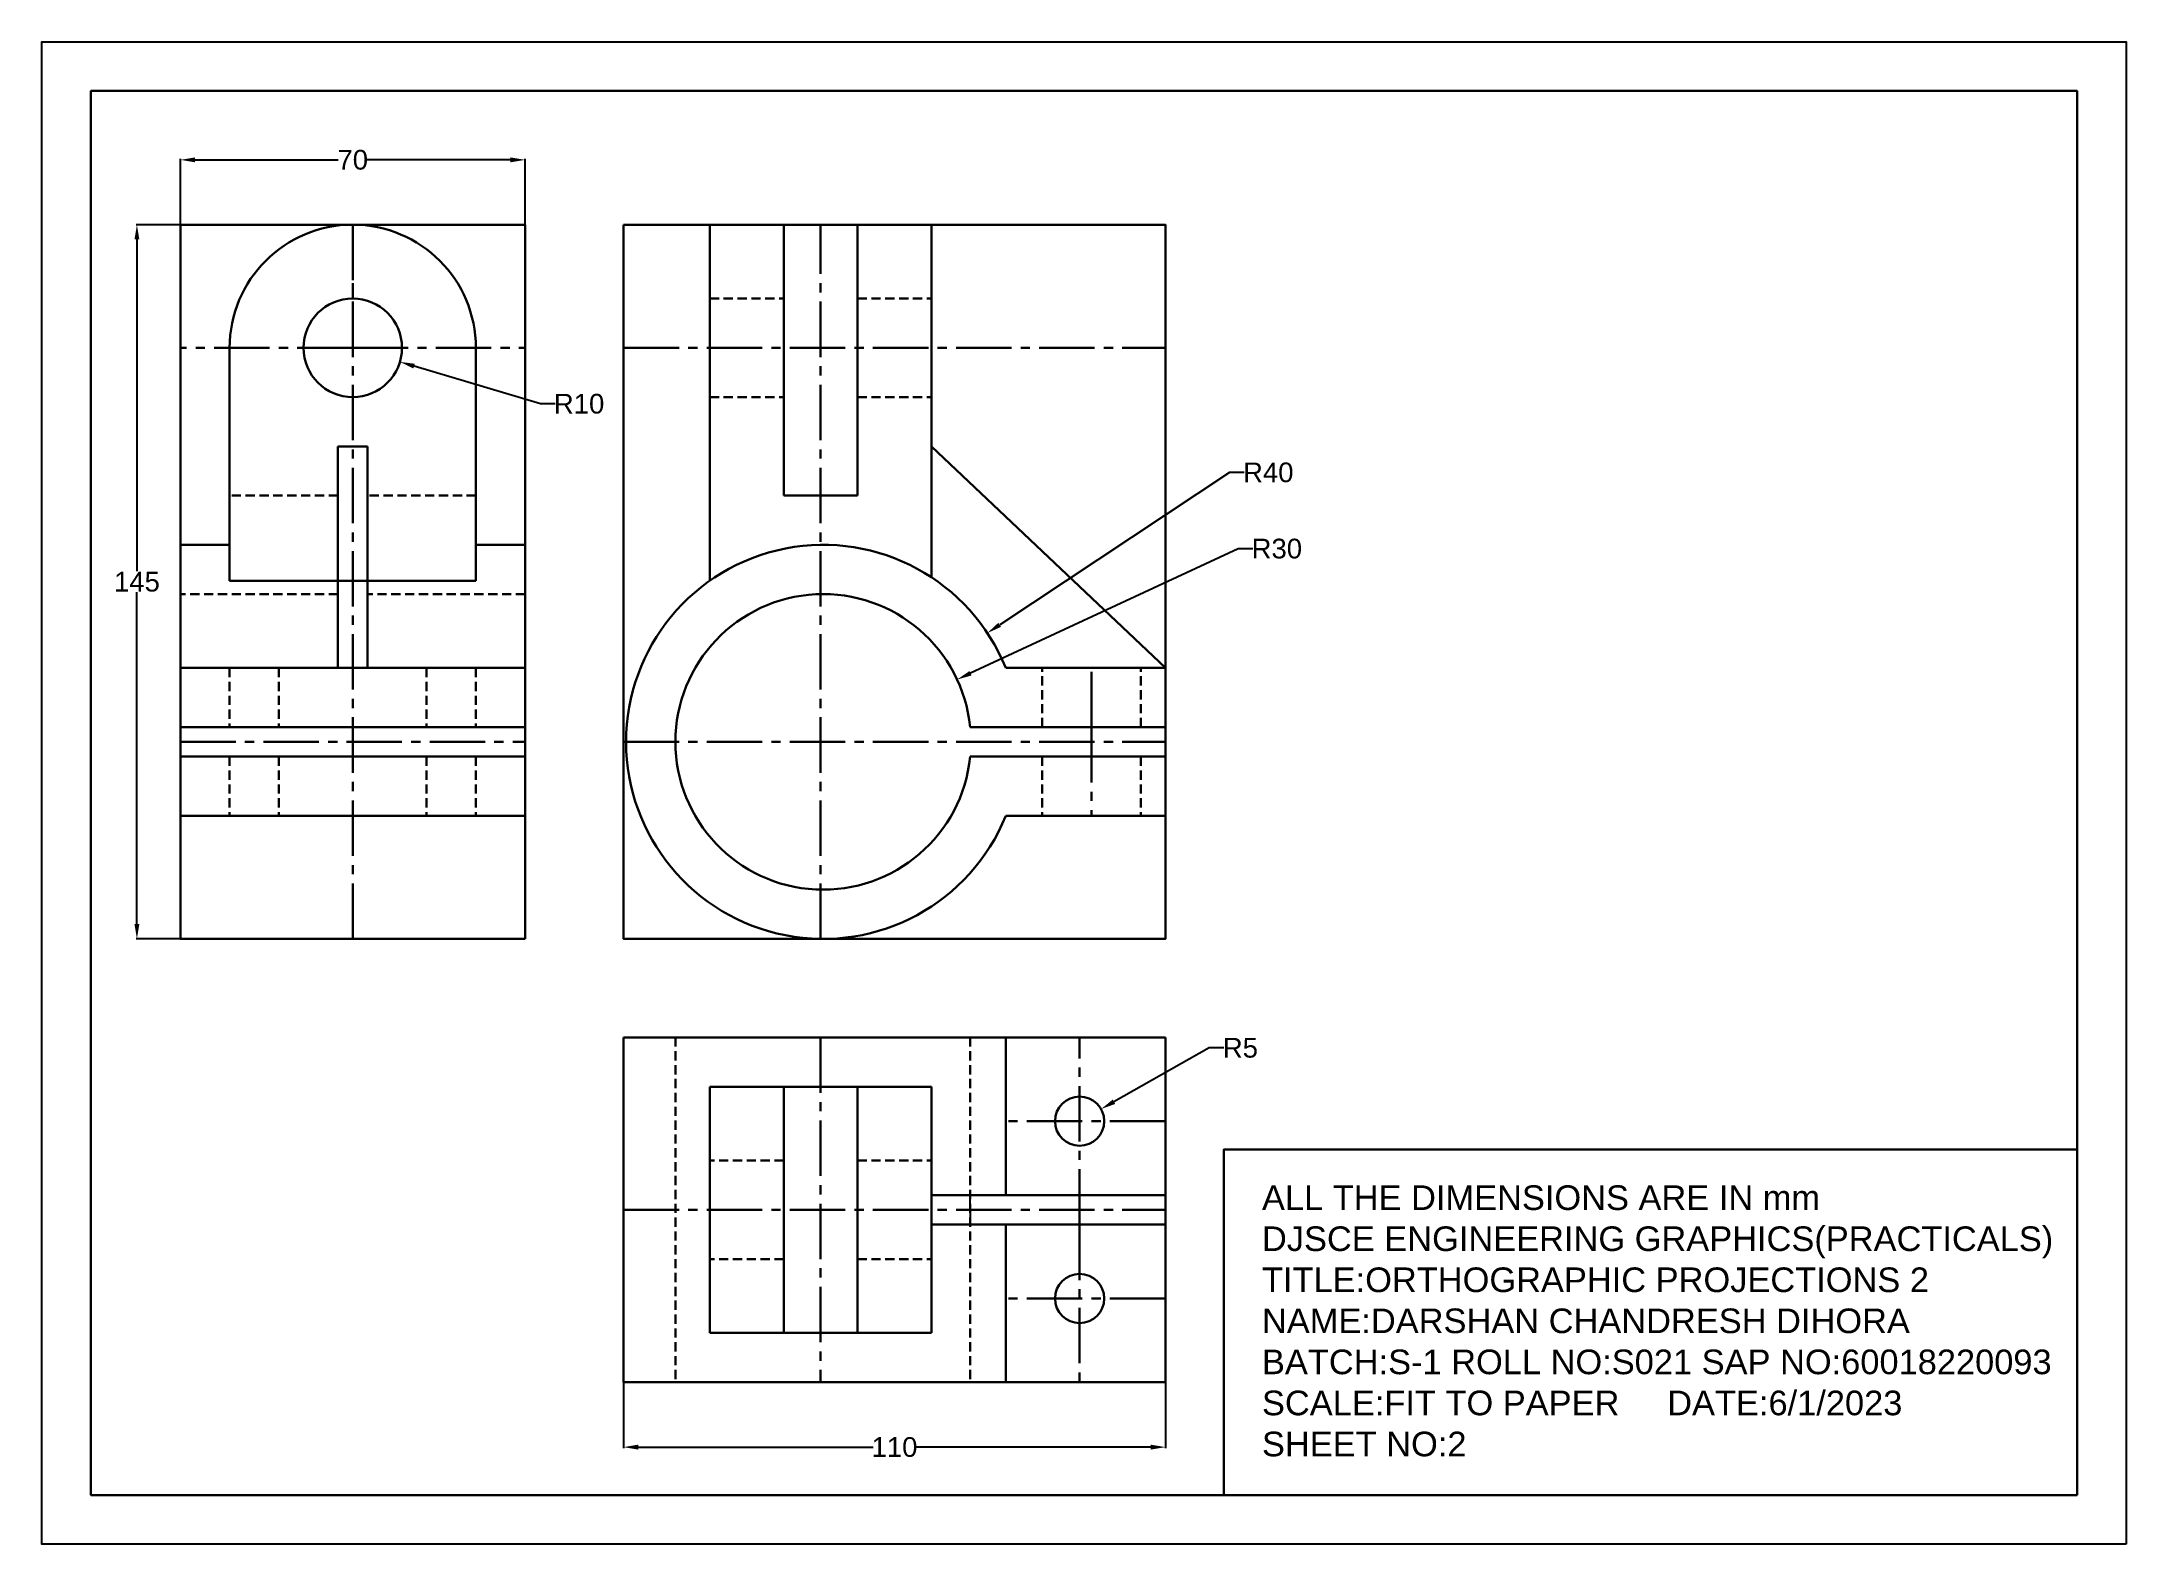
# Model space of a CAD drawing. Header units: inches. Extents: x 471 to 894, y 582 to 887.
import ezdxf

# ---------------------------------------------------------------- set-up
doc = ezdxf.new("R2010")
doc.units = ezdxf.units.IN
doc.header["$LTSCALE"] = 15
doc.header["$MEASUREMENT"] = 0
doc.linetypes.add('CENTER2', pattern=[1.125, 0.75, -0.125, 0.125, -0.125])
doc.linetypes.add('HIDDEN2', pattern=[0.1875, 0.125, -0.0625])
doc.layers.get('0').update_dxf_attribs({"lineweight": 30})
for name, color, linetype, lineweight in [('centre', 50, 'CENTER2', 30), ('continous thick', 10, 'Continuous', 30), ('hidden', 80, 'HIDDEN2', 30), ('Layer1', 50, 'Continuous', 30), ('Layer5', 210, 'Continuous', 30)]:
    doc.layers.add(name, color=color, linetype=linetype, lineweight=lineweight)
doc.layers.add('continous thin', color=130, linetype='Continuous')
doc.styles.get("Standard").update_dxf_attribs({"font": 'arial.ttf'})
doc.dimstyles.get("Standard").update_dxf_attribs({"dimtxt": 4, "dimasz": 3, "dimexe": 0.18, "dimexo": 0.0625, "dimgap": 0.09, "dimtad": 0, "dimtih": 1, "dimtoh": 1, "dimdec": 0, "dimzin": 0, "dimdsep": 46, "dimtxsty": 'Standard', "dimcen": 0.09, "dimadec": 0, "dimazin": 0, "dimtfac": 1, "dimtdec": 0, "dimtofl": 0, "dimtmove": 0, "dimatfit": 3, "dimfxl": 1, "dimtolj": 1, "dimtzin": 0, "dimarcsym": 0})

# ---------------------------------------------------------------- blocks, each defined once
blk = doc.blocks.new('*D1')
at = {"layer": 'Defpoints', "color": 0, "transparency": 16777216}
for p in [(568.93, 862.66), (498.93, 849.5), (568.93, 849.5)]:
    blk.add_point(p, dxfattribs=at)
at = {"layer": 'Layer5', "color": 0, "lineweight": -2, "transparency": 16777216}
for p, q in [((498.93, 849.57), (498.93, 862.84)), ((501.93, 862.66), (530.99, 862.66)), ((565.93, 862.66), (536.86, 862.66)), ((568.93, 849.57), (568.93, 862.84))]:
    blk.add_line(p, q, dxfattribs=at)
at = {"layer": 'Layer5', "color": 0, "transparency": 16777216}
for points in [[(501.93, 863.16), (501.93, 862.16), (498.93, 862.66)], [(565.93, 863.16), (565.93, 862.16), (568.93, 862.66)]]:
    blk.add_solid(points, dxfattribs=at)
at = {"layer": 'Layer5', "color": 0, "transparency": 16777216, "insert": (533.93, 862.66), "char_height": 4, "attachment_point": 5}
blk.add_mtext('\\A1;70', dxfattribs=at)
blk = doc.blocks.new('*D2')
at = {"layer": 'Defpoints', "color": 0, "transparency": 16777216}
for p in [(498.93, 849.5), (490.11, 704.5), (498.93, 704.5)]:
    blk.add_point(p, dxfattribs=at)
at = {"layer": 'Layer5', "color": 0, "lineweight": -2, "transparency": 16777216}
for p, q in [((498.86, 849.5), (489.93, 849.5)), ((490.11, 846.5), (490.11, 779.14)), ((490.11, 707.5), (490.11, 774.87)), ((498.86, 704.5), (489.93, 704.5))]:
    blk.add_line(p, q, dxfattribs=at)
at = {"layer": 'Layer5', "color": 0, "transparency": 16777216}
for points in [[(489.61, 846.5), (490.61, 846.5), (490.11, 849.5)], [(489.61, 707.5), (490.61, 707.5), (490.11, 704.5)]]:
    blk.add_solid(points, dxfattribs=at)
at = {"layer": 'Layer5', "color": 0, "transparency": 16777216, "insert": (490.11, 777), "char_height": 4, "attachment_point": 5}
blk.add_mtext('\\A1;145', dxfattribs=at)
blk = doc.blocks.new('*D3')
at = {"layer": 'Defpoints', "color": 0, "transparency": 16777216}
for p in [(588.93, 614.5), (698.93, 614.5), (698.93, 601.32)]:
    blk.add_point(p, dxfattribs=at)
at = {"layer": 'Layer5', "color": 0, "lineweight": -2, "transparency": 16777216}
for p, q in [((588.93, 614.44), (588.93, 601.14)), ((698.93, 614.44), (698.93, 601.14)), ((591.93, 601.32), (639.61, 601.32)), ((695.93, 601.32), (648.24, 601.32))]:
    blk.add_line(p, q, dxfattribs=at)
at = {"layer": 'Layer5', "color": 0, "transparency": 16777216}
for points in [[(591.93, 601.82), (591.93, 600.82), (588.93, 601.32)], [(695.93, 601.82), (695.93, 600.82), (698.93, 601.32)]]:
    blk.add_solid(points, dxfattribs=at)
at = {"layer": 'Layer5', "color": 0, "transparency": 16777216, "insert": (643.93, 601.32), "char_height": 4, "attachment_point": 5}
blk.add_mtext('\\A1;110', dxfattribs=at)
blk = doc.blocks.new('*D6')
at = {"layer": 'Defpoints', "color": 0, "transparency": 16777216}
for p in [(533.93, 824.5), (543.51, 821.64)]:
    blk.add_point(p, dxfattribs=at)
at = {"layer": 'Layer5', "color": 0, "lineweight": -2, "transparency": 16777216}
for p, q in [((533.84, 824.5), (534.02, 824.5)), ((533.93, 824.41), (533.93, 824.59)), ((572.03, 813.13), (546.38, 820.78)), ((575.03, 813.13), (572.03, 813.13))]:
    blk.add_line(p, q, dxfattribs=at)
at = {"layer": 'Layer5', "color": 0, "transparency": 16777216}
blk.add_solid([(546.53, 821.26), (546.24, 820.31), (543.51, 821.64)], dxfattribs=at)
at = {"layer": 'Layer5', "color": 0, "transparency": 16777216, "insert": (579.89, 813.13), "char_height": 4, "attachment_point": 5}
blk.add_mtext('\\A1;R10', dxfattribs=at)
blk = doc.blocks.new('*D7')
at = {"layer": 'Defpoints', "color": 0, "transparency": 16777216}
for p in [(662.79, 766.6), (629.44, 744.5)]:
    blk.add_point(p, dxfattribs=at)
at = {"layer": 'Layer5', "color": 0, "lineweight": -2, "transparency": 16777216}
for p, q in [((711.95, 799.19), (665.29, 768.26)), ((714.95, 799.19), (711.95, 799.19)), ((629.35, 744.5), (629.53, 744.5)), ((629.44, 744.41), (629.44, 744.59))]:
    blk.add_line(p, q, dxfattribs=at)
at = {"layer": 'Layer5', "color": 0, "transparency": 16777216}
blk.add_solid([(665.01, 768.68), (665.56, 767.84), (662.79, 766.6)], dxfattribs=at)
at = {"layer": 'Layer5', "color": 0, "transparency": 16777216, "insert": (719.82, 799.19), "char_height": 4, "attachment_point": 5}
blk.add_mtext('\\A1;R40', dxfattribs=at)
blk = doc.blocks.new('*D8')
at = {"layer": 'Defpoints', "color": 0, "transparency": 16777216}
for p in [(656.64, 757.16), (629.44, 744.5)]:
    blk.add_point(p, dxfattribs=at)
at = {"layer": 'Layer5', "color": 0, "lineweight": -2, "transparency": 16777216}
for p, q in [((713.7, 783.72), (659.36, 758.43)), ((716.7, 783.72), (713.7, 783.72)), ((629.35, 744.5), (629.53, 744.5)), ((629.44, 744.41), (629.44, 744.59))]:
    blk.add_line(p, q, dxfattribs=at)
at = {"layer": 'Layer5', "color": 0, "transparency": 16777216}
blk.add_solid([(659.15, 758.88), (659.57, 757.98), (656.64, 757.16)], dxfattribs=at)
at = {"layer": 'Layer5', "color": 0, "transparency": 16777216, "insert": (721.56, 783.72), "char_height": 4, "attachment_point": 5}
blk.add_mtext('\\A1;R30', dxfattribs=at)
blk = doc.blocks.new('*D9')
at = {"layer": 'Defpoints', "color": 0, "transparency": 16777216}
for p in [(685.88, 669.96), (681.52, 667.5)]:
    blk.add_point(p, dxfattribs=at)
at = {"layer": 'Layer5', "color": 0, "lineweight": -2, "transparency": 16777216}
for p, q in [((707.83, 682.37), (688.49, 671.44)), ((710.83, 682.37), (707.83, 682.37)), ((681.43, 667.5), (681.61, 667.5)), ((681.52, 667.41), (681.52, 667.59))]:
    blk.add_line(p, q, dxfattribs=at)
at = {"layer": 'Layer5', "color": 0, "transparency": 16777216}
blk.add_solid([(688.24, 671.88), (688.74, 671), (685.88, 669.96)], dxfattribs=at)
at = {"layer": 'Layer5', "color": 0, "transparency": 16777216, "insert": (714.16, 682.37), "char_height": 4, "attachment_point": 5}
blk.add_mtext('\\A1;R5', dxfattribs=at)

msp = doc.modelspace()

# ---------------------------------------------------------------- linework, layer by layer
for p, q in [((588.93, 684.5), (588.93, 614.5)), ((884.03, 591.6), (884.03, 655.86)), ((884.03, 591.6), (884.03, 655.86))]:
    msp.add_line(p, q)
for points in [[(568.93, 704.5), (498.93, 704.5), (498.93, 849.5), (568.93, 849.5)], [(588.93, 849.5), (698.93, 849.5), (698.93, 704.5), (588.93, 704.5)]]:
    msp.add_lwpolyline(points, close=True)
at = {"layer": 'centre'}
for p, q in [((533.93, 704.5), (533.93, 849.5)), ((533.93, 849.5), (533.93, 824.5)), ((628.93, 704.5), (628.93, 849.5)), ((533.93, 824.5), (498.93, 824.5)), ((533.93, 824.5), (568.93, 824.5)), ((588.93, 824.5), (698.93, 824.5)), ((683.93, 747.5), (683.93, 759.5)), ((698.93, 747.5), (683.93, 747.5)), ((683.93, 747.5), (683.93, 729.5)), ((498.93, 744.5), (568.93, 744.5)), ((588.93, 744.5), (698.93, 744.5)), ((628.93, 684.5), (628.93, 614.5)), ((681.52, 646.5), (681.52, 684.5)), ((698.93, 667.5), (666.52, 667.5)), ((588.93, 649.5), (698.93, 649.5)), ((681.52, 646.5), (681.52, 614.5)), ((698.93, 631.5), (666.52, 631.5))]:
    msp.add_line(p, q, dxfattribs=at)
at = {"layer": 'continous thick'}
for p, q in [((606.43, 777.22), (606.43, 849.5)), ((606.43, 849.5), (621.43, 849.5)), ((621.43, 849.5), (621.43, 794.5)), ((651.43, 849.5), (636.43, 849.5)), ((636.43, 849.5), (636.43, 794.5)), ((651.43, 777.92), (651.43, 849.5)), ((508.93, 824.5), (508.93, 794.5)), ((558.93, 824.5), (558.93, 794.5)), ((533.93, 804.5), (530.93, 804.5)), ((530.93, 804.5), (530.93, 759.5)), ((536.93, 804.5), (530.93, 804.5)), ((533.93, 804.5), (536.93, 804.5)), ((536.93, 804.5), (536.93, 759.5)), ((651.43, 804.5), (698.93, 759.5)), ((508.93, 794.5), (508.93, 784.5)), ((558.93, 794.5), (558.93, 784.5)), ((621.43, 794.5), (636.43, 794.5)), ((508.93, 784.5), (498.93, 784.5)), ((498.93, 759.5), (498.93, 784.5)), ((498.93, 784.5), (498.93, 704.5)), ((508.93, 784.5), (508.93, 777.22)), ((558.93, 784.5), (558.93, 777.22)), ((558.93, 784.5), (568.93, 784.5)), ((568.93, 784.5), (568.93, 759.5)), ((558.93, 777.22), (508.93, 777.22)), ((568.93, 759.5), (498.93, 759.5)), ((498.93, 759.5), (498.93, 747.5)), ((498.93, 759.5), (498.93, 759.5)), ((568.93, 759.5), (568.93, 747.5)), ((568.93, 704.5), (568.93, 759.5)), ((698.93, 759.5), (666.52, 759.5)), ((698.93, 747.5), (698.93, 759.5)), ((568.93, 747.5), (498.93, 747.5)), ((698.93, 747.5), (659.29, 747.5)), ((498.93, 741.5), (498.93, 729.5)), ((508.93, 741.5), (498.93, 741.5)), ((508.93, 741.5), (518.93, 741.5)), ((568.93, 741.5), (513.93, 741.5)), ((568.93, 741.5), (568.93, 729.5)), ((698.93, 741.5), (659.29, 741.5)), ((698.93, 741.5), (698.93, 729.5)), ((568.93, 729.5), (498.93, 729.5)), ((698.93, 729.5), (666.52, 729.5)), ((498.93, 704.5), (568.93, 704.5)), ((588.93, 684.5), (698.93, 684.5)), ((588.93, 684.5), (668.93, 684.5)), ((588.93, 614.5), (588.93, 684.5)), ((666.52, 684.5), (666.52, 652.5)), ((698.93, 684.5), (698.93, 614.5)), ((606.43, 649.5), (606.43, 674.5)), ((606.43, 674.5), (651.43, 674.5)), ((606.43, 674.5), (621.43, 674.5)), ((621.43, 674.5), (621.43, 624.5)), ((651.43, 674.5), (636.43, 674.5)), ((636.43, 674.5), (636.43, 624.5)), ((651.43, 674.5), (651.43, 624.5)), ((659.29, 652.5), (651.43, 652.5)), ((659.29, 652.5), (698.93, 652.5)), ((606.43, 624.5), (606.43, 649.5)), ((659.29, 646.5), (651.43, 646.5)), ((659.29, 646.5), (698.93, 646.5)), ((666.52, 646.5), (666.52, 614.5)), ((651.43, 624.5), (606.43, 624.5)), ((588.93, 614.5), (698.93, 614.5)), ((666.52, 614.5), (588.93, 614.5))]:
    msp.add_line(p, q, dxfattribs=at)
for centre, radius in [((533.93, 824.5), 10), ((681.52, 667.5), 5), ((681.52, 631.5), 5)]:
    msp.add_circle(centre, radius, dxfattribs=at)
for centre, radius, start, end in [((533.93, 824.5), 25, 0, 180), ((629.44, 744.5), 40, 22.0243, 337.9757), ((629.44, 744.5), 30, 5.7392, 354.2608)]:
    msp.add_arc(centre, radius, start, end, dxfattribs=at)
at = {"layer": 'continous thin'}
for p, q in [((659.29, 649.5), (659.29, 652.5)), ((651.43, 649.5), (651.47, 649.5)), ((659.29, 649.5), (659.29, 646.5))]:
    msp.add_line(p, q, dxfattribs=at)
at = {"layer": 'Defpoints'}
msp.add_lwpolyline([(894.03, 581.6), (470.78, 581.6), (470.78, 886.65), (894.03, 886.65)], close=True, dxfattribs=at)
at = {"layer": 'hidden'}
for p, q in [((606.43, 834.5), (621.43, 834.5)), ((636.43, 834.5), (651.43, 834.5)), ((606.43, 814.5), (621.43, 814.5)), ((636.43, 814.5), (651.43, 814.5)), ((530.93, 794.5), (508.93, 794.5)), ((558.93, 794.5), (536.93, 794.5)), ((530.93, 774.5), (498.93, 774.5)), ((568.93, 774.5), (536.93, 774.5)), ((508.93, 759.5), (508.93, 747.5)), ((518.93, 759.5), (518.93, 747.5)), ((548.93, 759.5), (548.93, 747.5)), ((558.93, 759.5), (558.93, 747.5)), ((673.93, 747.5), (673.93, 759.5)), ((693.93, 747.5), (693.93, 759.5)), ((508.93, 741.5), (508.93, 729.5)), ((518.93, 741.5), (518.93, 729.5)), ((548.93, 741.5), (548.93, 729.5)), ((558.93, 741.5), (558.93, 729.5)), ((673.93, 741.5), (673.93, 729.5)), ((693.93, 741.5), (693.93, 729.5)), ((599.44, 684.5), (599.44, 614.5)), ((621.43, 659.5), (606.43, 659.5)), ((636.43, 659.5), (651.43, 659.5)), ((621.43, 639.5), (606.43, 639.5)), ((636.43, 639.5), (651.43, 639.5))]:
    msp.add_line(p, q, dxfattribs=at)
msp.add_lwpolyline([(659.29, 684.5), (659.29, 614.5)], dxfattribs=at)
at = {"layer": 'Layer1'}
for points in [[(884.03, 591.6), (480.78, 591.6), (480.78, 876.65), (884.03, 876.65)], [(884.03, 591.6), (710.79, 591.6), (710.79, 661.72), (884.03, 661.72)]]:
    msp.add_lwpolyline(points, close=True, dxfattribs=at)

# ---------------------------------------------------------------- texts
at = {"layer": 'Layer1', "insert": (718.54, 654.47), "char_height": 5, "attachment_point": 1}
msp.add_mtext_dynamic_manual_height_columns('ALL THE DIMENSIONS ARE IN mm^JDJSCE ENGINEERING GRAPHICS(PRACTICALS)^JTITLE:ORTHOGRAPHIC PROJECTIONS 2^JNAME:DARSHAN CHANDRESH DIHORA^JBATCH:S-1 ROLL NO:S021 SAP NO:60018220093^JSCALE:FIT TO PAPER     DATE:6/1/2023^JSHEET NO:2', width=170.3252, gutter_width=1, heights=[0], dxfattribs=at)

# ---------------------------------------------------------------- dimensions: what is measured, and where the dimension line sits
at = {"layer": 'Layer5'}
for base, p1, p2, picture, middle in [((568.93, 862.66), (498.93, 849.5), (568.93, 849.5), '*D1', (533.93, 862.66)), ((698.93, 601.32), (588.93, 614.5), (698.93, 614.5), '*D3', (643.93, 601.32))]:
    dim = msp.add_linear_dim(base=base, p1=p1, p2=p2, dimstyle='Standard', dxfattribs=at)
    dim.commit()
    dim.dimension.update_dxf_attribs({"geometry": picture, "text_midpoint": middle})
dim = msp.add_linear_dim(base=(490.11, 704.5), p1=(498.93, 849.5), p2=(498.93, 704.5), angle=90, dimstyle='Standard', dxfattribs=at)
dim.commit()
dim.dimension.update_dxf_attribs({"geometry": '*D2', "text_midpoint": (490.11, 777)})
for center, mpoint, picture, middle in [((533.93, 824.5), (543.51, 821.64), '*D6', (579.89, 813.13)), ((629.44, 744.5), (662.79, 766.6), '*D7', (719.82, 799.19)), ((629.44, 744.5), (656.64, 757.16), '*D8', (721.56, 783.72)), ((681.52, 667.5), (685.88, 669.96), '*D9', (714.16, 682.37))]:
    dim = msp.add_radius_dim(center=center, mpoint=mpoint, dimstyle='Standard', dxfattribs=at)
    dim.commit()
    dim.dimension.update_dxf_attribs({"geometry": picture, "text_midpoint": middle, "dimtype": 164})

doc.saveas('drawing.dxf')
